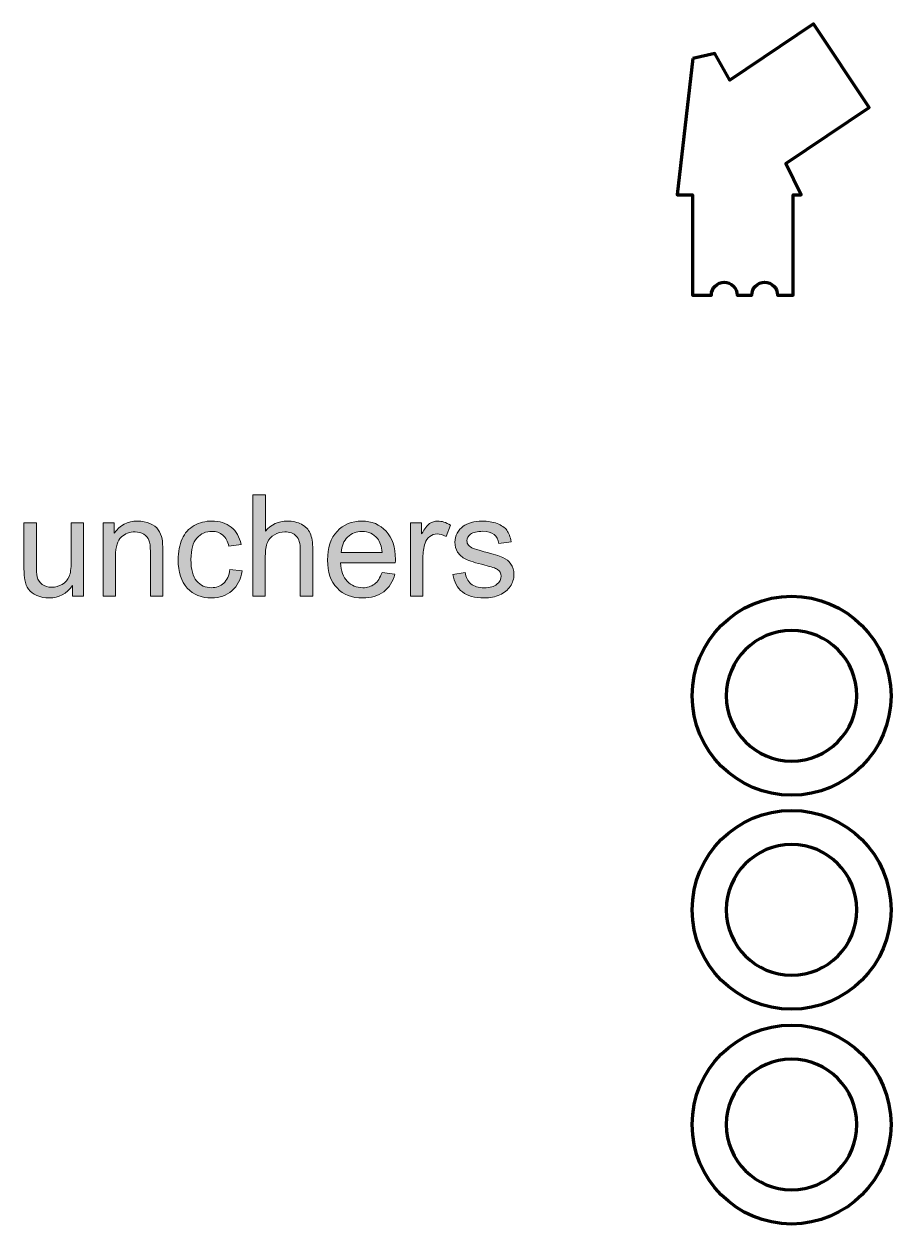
# Model space of a CAD drawing. Header units: inches. Extents: x 247 to 2765, y -1897 to -1110.
# Drawn here: x 318.65 to 344.54, y -1303.18 to -1267.36 of the extents above; entities that cross this region are included whole.
import ezdxf

# ---------------------------------------------------------------- set-up
doc = ezdxf.new("R2010")
doc.units = ezdxf.units.IN
doc.header["$MEASUREMENT"] = 0
doc.layers.add('Layer 1', color=7, linetype='Continuous')

# ---------------------------------------------------------------- blocks, each defined once
blk = doc.blocks.new('block 129')
at = {"layer": 'Layer 1', "true_color": 0x3cb54a}
h = blk.add_hatch(color=95, dxfattribs=at)
h.dxf.hatch_style = 2
edge = h.paths.add_edge_path()
edge.add_spline(control_points=[(325.485, -1284.442), (325.485, -1284.442), (325.485, -1281.412), (325.485, -1281.412), (325.485, -1281.412), (325.857, -1281.412), (325.857, -1281.412), (325.857, -1281.412), (325.857, -1282.499), (325.857, -1282.499), (326.031, -1282.298), (326.25, -1282.198), (326.514, -1282.198), (326.677, -1282.198), (326.817, -1282.23), (326.938, -1282.293), (327.058, -1282.357), (327.144, -1282.446), (327.195, -1282.559), (327.247, -1282.672), (327.273, -1282.836), (327.273, -1283.052), (327.273, -1283.052), (327.273, -1284.442), (327.273, -1284.442), (327.273, -1284.442), (326.9, -1284.442), (326.9, -1284.442), (326.9, -1284.442), (326.9, -1283.052), (326.9, -1283.052), (326.9, -1282.866), (326.86, -1282.73), (326.78, -1282.646), (326.699, -1282.561), (326.585, -1282.518), (326.437, -1282.518), (326.327, -1282.518), (326.223, -1282.547), (326.126, -1282.604), (326.029, -1282.661), (325.959, -1282.739), (325.918, -1282.837), (325.877, -1282.935), (325.856, -1283.07), (325.856, -1283.242), (325.856, -1283.242), (325.856, -1284.442), (325.856, -1284.442), (325.856, -1284.442), (325.485, -1284.442), (325.485, -1284.442), (325.485, -1284.442), (325.485, -1284.442), (325.485, -1284.442)], knot_values=[0, 0, 0, 0, 1, 1, 1, 2, 2, 2, 3, 3, 3, 4, 4, 4, 5, 5, 5, 6, 6, 6, 7, 7, 7, 8, 8, 8, 9, 9, 9, 10, 10, 10, 11, 11, 11, 12, 12, 12, 13, 13, 13, 14, 14, 14, 15, 15, 15, 16, 16, 16, 17, 17, 17, 18, 18, 18, 18], degree=3, periodic=1)
h = blk.add_hatch(color=95, dxfattribs=at)
h.dxf.hatch_style = 2
edge = h.paths.add_edge_path()
edge.add_spline(control_points=[(320.098, -1284.442), (320.098, -1284.442), (320.098, -1284.12), (320.098, -1284.12), (319.928, -1284.368), (319.695, -1284.492), (319.402, -1284.492), (319.272, -1284.492), (319.151, -1284.468), (319.039, -1284.418), (318.926, -1284.368), (318.843, -1284.306), (318.789, -1284.231), (318.734, -1284.156), (318.696, -1284.063), (318.674, -1283.955), (318.659, -1283.882), (318.652, -1283.766), (318.652, -1283.608), (318.652, -1283.608), (318.652, -1282.247), (318.652, -1282.247), (318.652, -1282.247), (319.024, -1282.247), (319.024, -1282.247), (319.024, -1282.247), (319.024, -1283.464), (319.024, -1283.464), (319.024, -1283.659), (319.032, -1283.79), (319.047, -1283.857), (319.069, -1283.954), (319.12, -1284.031), (319.196, -1284.087), (319.271, -1284.143), (319.364, -1284.171), (319.477, -1284.171), (319.588, -1284.171), (319.693, -1284.142), (319.791, -1284.085), (319.889, -1284.028), (319.959, -1283.95), (319.999, -1283.851), (320.039, -1283.753), (320.06, -1283.61), (320.06, -1283.422), (320.06, -1283.422), (320.06, -1282.247), (320.06, -1282.247), (320.06, -1282.247), (320.432, -1282.247), (320.432, -1282.247), (320.432, -1282.247), (320.432, -1284.442), (320.432, -1284.442), (320.432, -1284.442), (320.098, -1284.442), (320.098, -1284.442)], knot_values=[0, 0, 0, 0, 1, 1, 1, 2, 2, 2, 3, 3, 3, 4, 4, 4, 5, 5, 5, 6, 6, 6, 7, 7, 7, 8, 8, 8, 9, 9, 9, 10, 10, 10, 11, 11, 11, 12, 12, 12, 13, 13, 13, 14, 14, 14, 15, 15, 15, 16, 16, 16, 17, 17, 17, 18, 18, 18, 19, 19, 19, 19], degree=3, periodic=1)
h = blk.add_hatch(color=95, dxfattribs=at)
h.dxf.hatch_style = 2
edge = h.paths.add_edge_path()
edge.add_spline(control_points=[(321.013, -1284.442), (321.013, -1284.442), (321.013, -1282.247), (321.013, -1282.247), (321.013, -1282.247), (321.348, -1282.247), (321.348, -1282.247), (321.348, -1282.247), (321.348, -1282.559), (321.348, -1282.559), (321.51, -1282.318), (321.742, -1282.198), (322.047, -1282.198), (322.179, -1282.198), (322.301, -1282.221), (322.412, -1282.269), (322.522, -1282.317), (322.606, -1282.379), (322.661, -1282.456), (322.715, -1282.533), (322.755, -1282.625), (322.776, -1282.731), (322.79, -1282.799), (322.797, -1282.92), (322.797, -1283.092), (322.797, -1283.092), (322.797, -1284.441), (322.797, -1284.441), (322.797, -1284.441), (322.425, -1284.441), (322.425, -1284.441), (322.425, -1284.441), (322.425, -1283.106), (322.425, -1283.106), (322.425, -1282.955), (322.411, -1282.841), (322.382, -1282.766), (322.353, -1282.691), (322.301, -1282.631), (322.227, -1282.586), (322.153, -1282.542), (322.067, -1282.519), (321.968, -1282.519), (321.81, -1282.519), (321.673, -1282.57), (321.558, -1282.671), (321.443, -1282.771), (321.386, -1282.962), (321.386, -1283.243), (321.386, -1283.243), (321.386, -1284.441), (321.386, -1284.441), (321.386, -1284.441), (321.013, -1284.442), (321.013, -1284.442), (321.013, -1284.442), (321.013, -1284.442), (321.013, -1284.442)], knot_values=[0, 0, 0, 0, 1, 1, 1, 2, 2, 2, 3, 3, 3, 4, 4, 4, 5, 5, 5, 6, 6, 6, 7, 7, 7, 8, 8, 8, 9, 9, 9, 10, 10, 10, 11, 11, 11, 12, 12, 12, 13, 13, 13, 14, 14, 14, 15, 15, 15, 16, 16, 16, 17, 17, 17, 18, 18, 18, 19, 19, 19, 19], degree=3, periodic=1)
h = blk.add_hatch(color=95, dxfattribs=at)
h.dxf.hatch_style = 2
edge = h.paths.add_edge_path()
edge.add_spline(control_points=[(324.801, -1283.638), (324.801, -1283.638), (325.167, -1283.686), (325.167, -1283.686), (325.127, -1283.938), (325.024, -1284.135), (324.86, -1284.278), (324.695, -1284.421), (324.493, -1284.492), (324.253, -1284.492), (323.952, -1284.492), (323.711, -1284.394), (323.528, -1284.197), (323.345, -1284), (323.255, -1283.719), (323.255, -1283.352), (323.255, -1283.115), (323.294, -1282.908), (323.372, -1282.73), (323.451, -1282.552), (323.57, -1282.419), (323.731, -1282.33), (323.892, -1282.24), (324.066, -1282.196), (324.255, -1282.196), (324.493, -1282.196), (324.688, -1282.257), (324.84, -1282.378), (324.991, -1282.498), (325.089, -1282.669), (325.131, -1282.891), (325.131, -1282.891), (324.77, -1282.947), (324.77, -1282.947), (324.735, -1282.799), (324.674, -1282.689), (324.587, -1282.614), (324.499, -1282.54), (324.393, -1282.503), (324.269, -1282.503), (324.082, -1282.503), (323.93, -1282.57), (323.813, -1282.704), (323.695, -1282.838), (323.637, -1283.051), (323.637, -1283.342), (323.637, -1283.637), (323.693, -1283.851), (323.806, -1283.985), (323.919, -1284.118), (324.066, -1284.185), (324.249, -1284.185), (324.394, -1284.185), (324.517, -1284.14), (324.614, -1284.051), (324.712, -1283.962), (324.774, -1283.824), (324.801, -1283.638)], knot_values=[0, 0, 0, 0, 1, 1, 1, 2, 2, 2, 3, 3, 3, 4, 4, 4, 5, 5, 5, 6, 6, 6, 7, 7, 7, 8, 8, 8, 9, 9, 9, 10, 10, 10, 11, 11, 11, 12, 12, 12, 13, 13, 13, 14, 14, 14, 15, 15, 15, 16, 16, 16, 17, 17, 17, 18, 18, 18, 19, 19, 19, 19], degree=3, periodic=1)
h = blk.add_hatch(color=95, dxfattribs=at)
h.dxf.hatch_style = 2
edge = h.paths.add_edge_path()
edge.add_spline(control_points=[(329.342, -1283.735), (329.342, -1283.735), (329.726, -1283.783), (329.726, -1283.783), (329.666, -1284.008), (329.554, -1284.182), (329.39, -1284.306), (329.226, -1284.429), (329.016, -1284.492), (328.762, -1284.492), (328.441, -1284.492), (328.185, -1284.393), (327.998, -1284.194), (327.81, -1283.997), (327.715, -1283.719), (327.715, -1283.363), (327.715, -1282.994), (327.811, -1282.707), (328.001, -1282.503), (328.191, -1282.299), (328.438, -1282.198), (328.741, -1282.198), (329.035, -1282.198), (329.274, -1282.297), (329.461, -1282.497), (329.647, -1282.698), (329.74, -1282.978), (329.74, -1283.341), (329.74, -1283.363), (329.739, -1283.396), (329.737, -1283.44), (329.737, -1283.44), (328.1, -1283.44), (328.1, -1283.44), (328.113, -1283.681), (328.182, -1283.866), (328.304, -1283.994), (328.428, -1284.121), (328.58, -1284.186), (328.764, -1284.186), (328.9, -1284.186), (329.017, -1284.15), (329.113, -1284.079), (329.209, -1284.007), (329.285, -1283.892), (329.342, -1283.735)], knot_values=[0, 0, 0, 0, 1, 1, 1, 2, 2, 2, 3, 3, 3, 4, 4, 4, 5, 5, 5, 6, 6, 6, 7, 7, 7, 8, 8, 8, 9, 9, 9, 10, 10, 10, 11, 11, 11, 12, 12, 12, 13, 13, 13, 14, 14, 14, 15, 15, 15, 15], degree=3, periodic=1)
edge = h.paths.add_edge_path()
edge.add_spline(control_points=[(328.12, -1283.134), (328.12, -1283.134), (329.346, -1283.134), (329.346, -1283.134), (329.33, -1282.95), (329.283, -1282.811), (329.206, -1282.718), (329.088, -1282.575), (328.934, -1282.503), (328.745, -1282.503), (328.574, -1282.503), (328.43, -1282.56), (328.314, -1282.675), (328.197, -1282.789), (328.133, -1282.942), (328.12, -1283.134)], knot_values=[0, 0, 0, 0, 1, 1, 1, 2, 2, 2, 3, 3, 3, 4, 4, 4, 5, 5, 5, 5], degree=3, periodic=1)
h = blk.add_hatch(color=95, dxfattribs=at)
h.dxf.hatch_style = 2
edge = h.paths.add_edge_path()
edge.add_spline(control_points=[(330.189, -1284.442), (330.189, -1284.442), (330.189, -1282.247), (330.189, -1282.247), (330.189, -1282.247), (330.524, -1282.247), (330.524, -1282.247), (330.524, -1282.247), (330.524, -1282.58), (330.524, -1282.58), (330.609, -1282.424), (330.689, -1282.321), (330.761, -1282.272), (330.833, -1282.221), (330.913, -1282.197), (331, -1282.197), (331.124, -1282.197), (331.253, -1282.237), (331.382, -1282.317), (331.382, -1282.317), (331.254, -1282.662), (331.254, -1282.662), (331.163, -1282.609), (331.072, -1282.582), (330.982, -1282.582), (330.901, -1282.582), (330.827, -1282.606), (330.763, -1282.655), (330.698, -1282.704), (330.652, -1282.772), (330.624, -1282.859), (330.582, -1282.991), (330.562, -1283.135), (330.562, -1283.292), (330.562, -1283.292), (330.562, -1284.441), (330.562, -1284.441), (330.562, -1284.441), (330.189, -1284.442), (330.189, -1284.442), (330.189, -1284.442), (330.189, -1284.442), (330.189, -1284.442)], knot_values=[0, 0, 0, 0, 1, 1, 1, 2, 2, 2, 3, 3, 3, 4, 4, 4, 5, 5, 5, 6, 6, 6, 7, 7, 7, 8, 8, 8, 9, 9, 9, 10, 10, 10, 11, 11, 11, 12, 12, 12, 13, 13, 13, 14, 14, 14, 14], degree=3, periodic=1)
h = blk.add_hatch(color=95, dxfattribs=at)
h.dxf.hatch_style = 2
edge = h.paths.add_edge_path()
edge.add_spline(control_points=[(331.455, -1283.787), (331.455, -1283.787), (331.822, -1283.729), (331.822, -1283.729), (331.843, -1283.876), (331.901, -1283.989), (331.995, -1284.068), (332.089, -1284.147), (332.221, -1284.186), (332.391, -1284.186), (332.561, -1284.186), (332.689, -1284.15), (332.771, -1284.081), (332.853, -1284.012), (332.895, -1283.93), (332.895, -1283.837), (332.895, -1283.752), (332.858, -1283.686), (332.785, -1283.638), (332.734, -1283.604), (332.607, -1283.562), (332.405, -1283.512), (332.133, -1283.443), (331.943, -1283.384), (331.838, -1283.333), (331.733, -1283.282), (331.653, -1283.213), (331.598, -1283.124), (331.543, -1283.036), (331.517, -1282.937), (331.517, -1282.83), (331.517, -1282.732), (331.539, -1282.641), (331.584, -1282.558), (331.629, -1282.474), (331.689, -1282.405), (331.767, -1282.35), (331.825, -1282.307), (331.903, -1282.271), (332.003, -1282.241), (332.103, -1282.212), (332.21, -1282.197), (332.325, -1282.197), (332.497, -1282.197), (332.648, -1282.221), (332.778, -1282.271), (332.909, -1282.321), (333.005, -1282.388), (333.067, -1282.472), (333.129, -1282.557), (333.172, -1282.671), (333.194, -1282.812), (333.194, -1282.812), (332.831, -1282.863), (332.831, -1282.863), (332.814, -1282.75), (332.766, -1282.661), (332.688, -1282.598), (332.608, -1282.535), (332.496, -1282.502), (332.352, -1282.502), (332.181, -1282.502), (332.059, -1282.531), (331.986, -1282.587), (331.913, -1282.644), (331.876, -1282.71), (331.876, -1282.786), (331.876, -1282.834), (331.891, -1282.877), (331.922, -1282.915), (331.952, -1282.955), (332, -1282.988), (332.064, -1283.015), (332.101, -1283.028), (332.21, -1283.06), (332.393, -1283.11), (332.656, -1283.18), (332.84, -1283.237), (332.944, -1283.282), (333.048, -1283.327), (333.13, -1283.393), (333.189, -1283.478), (333.248, -1283.563), (333.278, -1283.67), (333.278, -1283.796), (333.278, -1283.921), (333.241, -1284.037), (333.169, -1284.146), (333.097, -1284.256), (332.992, -1284.341), (332.855, -1284.4), (332.719, -1284.461), (332.565, -1284.491), (332.392, -1284.491), (332.106, -1284.491), (331.889, -1284.432), (331.739, -1284.313), (331.591, -1284.194), (331.496, -1284.019), (331.455, -1283.787)], knot_values=[0, 0, 0, 0, 1, 1, 1, 2, 2, 2, 3, 3, 3, 4, 4, 4, 5, 5, 5, 6, 6, 6, 7, 7, 7, 8, 8, 8, 9, 9, 9, 10, 10, 10, 11, 11, 11, 12, 12, 12, 13, 13, 13, 14, 14, 14, 15, 15, 15, 16, 16, 16, 17, 17, 17, 18, 18, 18, 19, 19, 19, 20, 20, 20, 21, 21, 21, 22, 22, 22, 23, 23, 23, 24, 24, 24, 25, 25, 25, 26, 26, 26, 27, 27, 27, 28, 28, 28, 29, 29, 29, 30, 30, 30, 31, 31, 31, 32, 32, 32, 33, 33, 33, 33], degree=3, periodic=1)
at = {"layer": 'Layer 1', "lineweight": 0}
for points, knots in [([(325.485, -1284.442), (325.485, -1284.442), (325.485, -1281.412), (325.485, -1281.412), (325.485, -1281.412), (325.857, -1281.412), (325.857, -1281.412), (325.857, -1281.412), (325.857, -1282.499), (325.857, -1282.499), (326.031, -1282.298), (326.25, -1282.198), (326.514, -1282.198), (326.677, -1282.198), (326.817, -1282.23), (326.938, -1282.293), (327.058, -1282.357), (327.144, -1282.446), (327.195, -1282.559), (327.247, -1282.672), (327.273, -1282.836), (327.273, -1283.052), (327.273, -1283.052), (327.273, -1284.442), (327.273, -1284.442), (327.273, -1284.442), (326.9, -1284.442), (326.9, -1284.442), (326.9, -1284.442), (326.9, -1283.052), (326.9, -1283.052), (326.9, -1282.866), (326.86, -1282.73), (326.78, -1282.646), (326.699, -1282.561), (326.585, -1282.518), (326.437, -1282.518), (326.327, -1282.518), (326.223, -1282.547), (326.126, -1282.604), (326.029, -1282.661), (325.959, -1282.739), (325.918, -1282.837), (325.877, -1282.935), (325.856, -1283.07), (325.856, -1283.242), (325.856, -1283.242), (325.856, -1284.442), (325.856, -1284.442), (325.856, -1284.442), (325.485, -1284.442), (325.485, -1284.442), (325.485, -1284.442), (325.485, -1284.442), (325.485, -1284.442)], [0, 0, 0, 0, 1, 1, 1, 2, 2, 2, 3, 3, 3, 4, 4, 4, 5, 5, 5, 6, 6, 6, 7, 7, 7, 8, 8, 8, 9, 9, 9, 10, 10, 10, 11, 11, 11, 12, 12, 12, 13, 13, 13, 14, 14, 14, 15, 15, 15, 16, 16, 16, 17, 17, 17, 18, 18, 18, 18]), ([(320.098, -1284.442), (320.098, -1284.442), (320.098, -1284.12), (320.098, -1284.12), (319.928, -1284.368), (319.695, -1284.492), (319.402, -1284.492), (319.272, -1284.492), (319.151, -1284.468), (319.039, -1284.418), (318.926, -1284.368), (318.843, -1284.306), (318.789, -1284.231), (318.734, -1284.156), (318.696, -1284.063), (318.674, -1283.955), (318.659, -1283.882), (318.652, -1283.766), (318.652, -1283.608), (318.652, -1283.608), (318.652, -1282.247), (318.652, -1282.247), (318.652, -1282.247), (319.024, -1282.247), (319.024, -1282.247), (319.024, -1282.247), (319.024, -1283.464), (319.024, -1283.464), (319.024, -1283.659), (319.032, -1283.79), (319.047, -1283.857), (319.069, -1283.954), (319.12, -1284.031), (319.196, -1284.087), (319.271, -1284.143), (319.364, -1284.171), (319.477, -1284.171), (319.588, -1284.171), (319.693, -1284.142), (319.791, -1284.085), (319.889, -1284.028), (319.959, -1283.95), (319.999, -1283.851), (320.039, -1283.753), (320.06, -1283.61), (320.06, -1283.422), (320.06, -1283.422), (320.06, -1282.247), (320.06, -1282.247), (320.06, -1282.247), (320.432, -1282.247), (320.432, -1282.247), (320.432, -1282.247), (320.432, -1284.442), (320.432, -1284.442), (320.432, -1284.442), (320.098, -1284.442), (320.098, -1284.442)], [0, 0, 0, 0, 1, 1, 1, 2, 2, 2, 3, 3, 3, 4, 4, 4, 5, 5, 5, 6, 6, 6, 7, 7, 7, 8, 8, 8, 9, 9, 9, 10, 10, 10, 11, 11, 11, 12, 12, 12, 13, 13, 13, 14, 14, 14, 15, 15, 15, 16, 16, 16, 17, 17, 17, 18, 18, 18, 19, 19, 19, 19]), ([(321.013, -1284.442), (321.013, -1284.442), (321.013, -1282.247), (321.013, -1282.247), (321.013, -1282.247), (321.348, -1282.247), (321.348, -1282.247), (321.348, -1282.247), (321.348, -1282.559), (321.348, -1282.559), (321.51, -1282.318), (321.742, -1282.198), (322.047, -1282.198), (322.179, -1282.198), (322.301, -1282.221), (322.412, -1282.269), (322.522, -1282.317), (322.606, -1282.379), (322.661, -1282.456), (322.715, -1282.533), (322.755, -1282.625), (322.776, -1282.731), (322.79, -1282.799), (322.797, -1282.92), (322.797, -1283.092), (322.797, -1283.092), (322.797, -1284.441), (322.797, -1284.441), (322.797, -1284.441), (322.425, -1284.441), (322.425, -1284.441), (322.425, -1284.441), (322.425, -1283.106), (322.425, -1283.106), (322.425, -1282.955), (322.411, -1282.841), (322.382, -1282.766), (322.353, -1282.691), (322.301, -1282.631), (322.227, -1282.586), (322.153, -1282.542), (322.067, -1282.519), (321.968, -1282.519), (321.81, -1282.519), (321.673, -1282.57), (321.558, -1282.671), (321.443, -1282.771), (321.386, -1282.962), (321.386, -1283.243), (321.386, -1283.243), (321.386, -1284.441), (321.386, -1284.441), (321.386, -1284.441), (321.013, -1284.442), (321.013, -1284.442), (321.013, -1284.442), (321.013, -1284.442), (321.013, -1284.442)], [0, 0, 0, 0, 1, 1, 1, 2, 2, 2, 3, 3, 3, 4, 4, 4, 5, 5, 5, 6, 6, 6, 7, 7, 7, 8, 8, 8, 9, 9, 9, 10, 10, 10, 11, 11, 11, 12, 12, 12, 13, 13, 13, 14, 14, 14, 15, 15, 15, 16, 16, 16, 17, 17, 17, 18, 18, 18, 19, 19, 19, 19]), ([(324.801, -1283.638), (324.801, -1283.638), (325.167, -1283.686), (325.167, -1283.686), (325.127, -1283.938), (325.024, -1284.135), (324.86, -1284.278), (324.695, -1284.421), (324.493, -1284.492), (324.253, -1284.492), (323.952, -1284.492), (323.711, -1284.394), (323.528, -1284.197), (323.345, -1284), (323.255, -1283.719), (323.255, -1283.352), (323.255, -1283.115), (323.294, -1282.908), (323.372, -1282.73), (323.451, -1282.552), (323.57, -1282.419), (323.731, -1282.33), (323.892, -1282.24), (324.066, -1282.196), (324.255, -1282.196), (324.493, -1282.196), (324.688, -1282.257), (324.84, -1282.378), (324.991, -1282.498), (325.089, -1282.669), (325.131, -1282.891), (325.131, -1282.891), (324.77, -1282.947), (324.77, -1282.947), (324.735, -1282.799), (324.674, -1282.689), (324.587, -1282.614), (324.499, -1282.54), (324.393, -1282.503), (324.269, -1282.503), (324.082, -1282.503), (323.93, -1282.57), (323.813, -1282.704), (323.695, -1282.838), (323.637, -1283.051), (323.637, -1283.342), (323.637, -1283.637), (323.693, -1283.851), (323.806, -1283.985), (323.919, -1284.118), (324.066, -1284.185), (324.249, -1284.185), (324.394, -1284.185), (324.517, -1284.14), (324.614, -1284.051), (324.712, -1283.962), (324.774, -1283.824), (324.801, -1283.638)], [0, 0, 0, 0, 1, 1, 1, 2, 2, 2, 3, 3, 3, 4, 4, 4, 5, 5, 5, 6, 6, 6, 7, 7, 7, 8, 8, 8, 9, 9, 9, 10, 10, 10, 11, 11, 11, 12, 12, 12, 13, 13, 13, 14, 14, 14, 15, 15, 15, 16, 16, 16, 17, 17, 17, 18, 18, 18, 19, 19, 19, 19]), ([(329.342, -1283.735), (329.342, -1283.735), (329.726, -1283.783), (329.726, -1283.783), (329.666, -1284.008), (329.554, -1284.182), (329.39, -1284.306), (329.226, -1284.429), (329.016, -1284.492), (328.762, -1284.492), (328.441, -1284.492), (328.185, -1284.393), (327.998, -1284.194), (327.81, -1283.997), (327.715, -1283.719), (327.715, -1283.363), (327.715, -1282.994), (327.811, -1282.707), (328.001, -1282.503), (328.191, -1282.299), (328.438, -1282.198), (328.741, -1282.198), (329.035, -1282.198), (329.274, -1282.297), (329.461, -1282.497), (329.647, -1282.698), (329.74, -1282.978), (329.74, -1283.341), (329.74, -1283.363), (329.739, -1283.396), (329.737, -1283.44), (329.737, -1283.44), (328.1, -1283.44), (328.1, -1283.44), (328.113, -1283.681), (328.182, -1283.866), (328.304, -1283.994), (328.428, -1284.121), (328.58, -1284.186), (328.764, -1284.186), (328.9, -1284.186), (329.017, -1284.15), (329.113, -1284.079), (329.209, -1284.007), (329.285, -1283.892), (329.342, -1283.735)], [0, 0, 0, 0, 1, 1, 1, 2, 2, 2, 3, 3, 3, 4, 4, 4, 5, 5, 5, 6, 6, 6, 7, 7, 7, 8, 8, 8, 9, 9, 9, 10, 10, 10, 11, 11, 11, 12, 12, 12, 13, 13, 13, 14, 14, 14, 15, 15, 15, 15]), ([(328.12, -1283.134), (328.12, -1283.134), (329.346, -1283.134), (329.346, -1283.134), (329.33, -1282.95), (329.283, -1282.811), (329.206, -1282.718), (329.088, -1282.575), (328.934, -1282.503), (328.745, -1282.503), (328.574, -1282.503), (328.43, -1282.56), (328.314, -1282.675), (328.197, -1282.789), (328.133, -1282.942), (328.12, -1283.134)], [0, 0, 0, 0, 1, 1, 1, 2, 2, 2, 3, 3, 3, 4, 4, 4, 5, 5, 5, 5]), ([(330.189, -1284.442), (330.189, -1284.442), (330.189, -1282.247), (330.189, -1282.247), (330.189, -1282.247), (330.524, -1282.247), (330.524, -1282.247), (330.524, -1282.247), (330.524, -1282.58), (330.524, -1282.58), (330.609, -1282.424), (330.689, -1282.321), (330.761, -1282.272), (330.833, -1282.221), (330.913, -1282.197), (331, -1282.197), (331.124, -1282.197), (331.253, -1282.237), (331.382, -1282.317), (331.382, -1282.317), (331.254, -1282.662), (331.254, -1282.662), (331.163, -1282.609), (331.072, -1282.582), (330.982, -1282.582), (330.901, -1282.582), (330.827, -1282.606), (330.763, -1282.655), (330.698, -1282.704), (330.652, -1282.772), (330.624, -1282.859), (330.582, -1282.991), (330.562, -1283.135), (330.562, -1283.292), (330.562, -1283.292), (330.562, -1284.441), (330.562, -1284.441), (330.562, -1284.441), (330.189, -1284.442), (330.189, -1284.442), (330.189, -1284.442), (330.189, -1284.442), (330.189, -1284.442)], [0, 0, 0, 0, 1, 1, 1, 2, 2, 2, 3, 3, 3, 4, 4, 4, 5, 5, 5, 6, 6, 6, 7, 7, 7, 8, 8, 8, 9, 9, 9, 10, 10, 10, 11, 11, 11, 12, 12, 12, 13, 13, 13, 14, 14, 14, 14]), ([(331.455, -1283.787), (331.455, -1283.787), (331.822, -1283.729), (331.822, -1283.729), (331.843, -1283.876), (331.901, -1283.989), (331.995, -1284.068), (332.089, -1284.147), (332.221, -1284.186), (332.391, -1284.186), (332.561, -1284.186), (332.689, -1284.15), (332.771, -1284.081), (332.853, -1284.012), (332.895, -1283.93), (332.895, -1283.837), (332.895, -1283.752), (332.858, -1283.686), (332.785, -1283.638), (332.734, -1283.604), (332.607, -1283.562), (332.405, -1283.512), (332.133, -1283.443), (331.943, -1283.384), (331.838, -1283.333), (331.733, -1283.282), (331.653, -1283.213), (331.598, -1283.124), (331.543, -1283.036), (331.517, -1282.937), (331.517, -1282.83), (331.517, -1282.732), (331.539, -1282.641), (331.584, -1282.558), (331.629, -1282.474), (331.689, -1282.405), (331.767, -1282.35), (331.825, -1282.307), (331.903, -1282.271), (332.003, -1282.241), (332.103, -1282.212), (332.21, -1282.197), (332.325, -1282.197), (332.497, -1282.197), (332.648, -1282.221), (332.778, -1282.271), (332.909, -1282.321), (333.005, -1282.388), (333.067, -1282.472), (333.129, -1282.557), (333.172, -1282.671), (333.194, -1282.812), (333.194, -1282.812), (332.831, -1282.863), (332.831, -1282.863), (332.814, -1282.75), (332.766, -1282.661), (332.688, -1282.598), (332.608, -1282.535), (332.496, -1282.502), (332.352, -1282.502), (332.181, -1282.502), (332.059, -1282.531), (331.986, -1282.587), (331.913, -1282.644), (331.876, -1282.71), (331.876, -1282.786), (331.876, -1282.834), (331.891, -1282.877), (331.922, -1282.915), (331.952, -1282.955), (332, -1282.988), (332.064, -1283.015), (332.101, -1283.028), (332.21, -1283.06), (332.393, -1283.11), (332.656, -1283.18), (332.84, -1283.237), (332.944, -1283.282), (333.048, -1283.327), (333.13, -1283.393), (333.189, -1283.478), (333.248, -1283.563), (333.278, -1283.67), (333.278, -1283.796), (333.278, -1283.921), (333.241, -1284.037), (333.169, -1284.146), (333.097, -1284.256), (332.992, -1284.341), (332.855, -1284.4), (332.719, -1284.461), (332.565, -1284.491), (332.392, -1284.491), (332.106, -1284.491), (331.889, -1284.432), (331.739, -1284.313), (331.591, -1284.194), (331.496, -1284.019), (331.455, -1283.787)], [0, 0, 0, 0, 1, 1, 1, 2, 2, 2, 3, 3, 3, 4, 4, 4, 5, 5, 5, 6, 6, 6, 7, 7, 7, 8, 8, 8, 9, 9, 9, 10, 10, 10, 11, 11, 11, 12, 12, 12, 13, 13, 13, 14, 14, 14, 15, 15, 15, 16, 16, 16, 17, 17, 17, 18, 18, 18, 19, 19, 19, 20, 20, 20, 21, 21, 21, 22, 22, 22, 23, 23, 23, 24, 24, 24, 25, 25, 25, 26, 26, 26, 27, 27, 27, 28, 28, 28, 29, 29, 29, 30, 30, 30, 31, 31, 31, 32, 32, 32, 33, 33, 33, 33])]:
    blk.add_open_spline(points, degree=3, knots=knots, dxfattribs=at)

msp = doc.modelspace()

# ---------------------------------------------------------------- linework, layer by layer
at = {"layer": 'Layer 1', "color": 18, "lineweight": 70, "true_color": 0x010101}
for points, knots in [([(338.62, -1268.391), (338.62, -1268.391), (339.28, -1268.242), (339.28, -1268.242), (339.28, -1268.242), (339.729, -1269.037), (339.729, -1269.037), (339.729, -1269.037), (342.218, -1267.361), (342.218, -1267.361), (342.218, -1267.361), (343.888, -1269.854), (343.888, -1269.854), (343.888, -1269.854), (341.4, -1271.529), (341.4, -1271.529), (341.4, -1271.529), (341.853, -1272.455), (341.853, -1272.455), (341.853, -1272.455), (341.613, -1272.455), (341.613, -1272.455), (341.613, -1272.455), (341.613, -1275.455), (341.613, -1275.455), (341.613, -1275.455), (341.15, -1275.455), (341.15, -1275.455), (341.15, -1275.242), (340.978, -1275.069), (340.764, -1275.069), (340.552, -1275.069), (340.379, -1275.241), (340.379, -1275.455), (340.379, -1275.455), (339.944, -1275.455), (339.944, -1275.455), (339.944, -1275.242), (339.772, -1275.069), (339.559, -1275.069), (339.346, -1275.069), (339.173, -1275.241), (339.173, -1275.455), (339.173, -1275.455), (338.613, -1275.455), (338.613, -1275.455), (338.613, -1275.455), (338.613, -1272.455), (338.613, -1272.455), (338.613, -1272.455), (338.149, -1272.455), (338.149, -1272.455), (338.149, -1272.455), (338.62, -1268.391), (338.62, -1268.391)], [0, 0, 0, 0, 1, 1, 1, 2, 2, 2, 3, 3, 3, 4, 4, 4, 5, 5, 5, 6, 6, 6, 7, 7, 7, 8, 8, 8, 9, 9, 9, 10, 10, 10, 11, 11, 11, 12, 12, 12, 13, 13, 13, 14, 14, 14, 15, 15, 15, 16, 16, 16, 17, 17, 17, 18, 18, 18, 18]), ([(341.568, -1284.442), (339.929, -1284.442), (338.6, -1285.772), (338.6, -1287.41), (338.6, -1289.049), (339.929, -1290.378), (341.568, -1290.378), (343.207, -1290.378), (344.536, -1289.049), (344.536, -1287.41), (344.536, -1285.772), (343.207, -1284.442), (341.568, -1284.442)], [0, 0, 0, 0, 1, 1, 1, 2, 2, 2, 3, 3, 3, 4, 4, 4, 4]), ([(341.568, -1289.36), (340.492, -1289.36), (339.618, -1288.486), (339.618, -1287.41), (339.618, -1286.334), (340.492, -1285.461), (341.568, -1285.461), (342.645, -1285.461), (343.517, -1286.335), (343.517, -1287.41), (343.518, -1288.486), (342.645, -1289.36), (341.568, -1289.36)], [0, 0, 0, 0, 1, 1, 1, 2, 2, 2, 3, 3, 3, 4, 4, 4, 4]), ([(341.568, -1290.832), (339.929, -1290.832), (338.6, -1292.161), (338.6, -1293.8), (338.6, -1295.439), (339.929, -1296.768), (341.568, -1296.768), (343.207, -1296.768), (344.536, -1295.438), (344.536, -1293.8), (344.536, -1292.16), (343.207, -1290.832), (341.568, -1290.832)], [0, 0, 0, 0, 1, 1, 1, 2, 2, 2, 3, 3, 3, 4, 4, 4, 4]), ([(341.568, -1295.749), (340.492, -1295.749), (339.618, -1294.876), (339.618, -1293.8), (339.618, -1292.723), (340.492, -1291.85), (341.568, -1291.85), (342.645, -1291.85), (343.517, -1292.724), (343.517, -1293.8), (343.518, -1294.876), (342.645, -1295.749), (341.568, -1295.749)], [0, 0, 0, 0, 1, 1, 1, 2, 2, 2, 3, 3, 3, 4, 4, 4, 4]), ([(341.568, -1297.24), (339.929, -1297.24), (338.6, -1298.568), (338.6, -1300.208), (338.6, -1301.846), (339.929, -1303.176), (341.568, -1303.176), (343.207, -1303.176), (344.536, -1301.845), (344.536, -1300.208), (344.536, -1298.568), (343.207, -1297.24), (341.568, -1297.24)], [0, 0, 0, 0, 1, 1, 1, 2, 2, 2, 3, 3, 3, 4, 4, 4, 4]), ([(341.568, -1302.157), (340.492, -1302.157), (339.618, -1301.284), (339.618, -1300.208), (339.618, -1299.131), (340.492, -1298.258), (341.568, -1298.258), (342.645, -1298.258), (343.517, -1299.132), (343.517, -1300.208), (343.518, -1301.284), (342.645, -1302.157), (341.568, -1302.157)], [0, 0, 0, 0, 1, 1, 1, 2, 2, 2, 3, 3, 3, 4, 4, 4, 4])]:
    msp.add_open_spline(points, degree=3, knots=knots, dxfattribs=at)

# ---------------------------------------------------------------- block references
at = {"layer": 'Layer 1'}
msp.add_blockref('block 129', (0, 0), dxfattribs=at)

doc.saveas('drawing.dxf')
